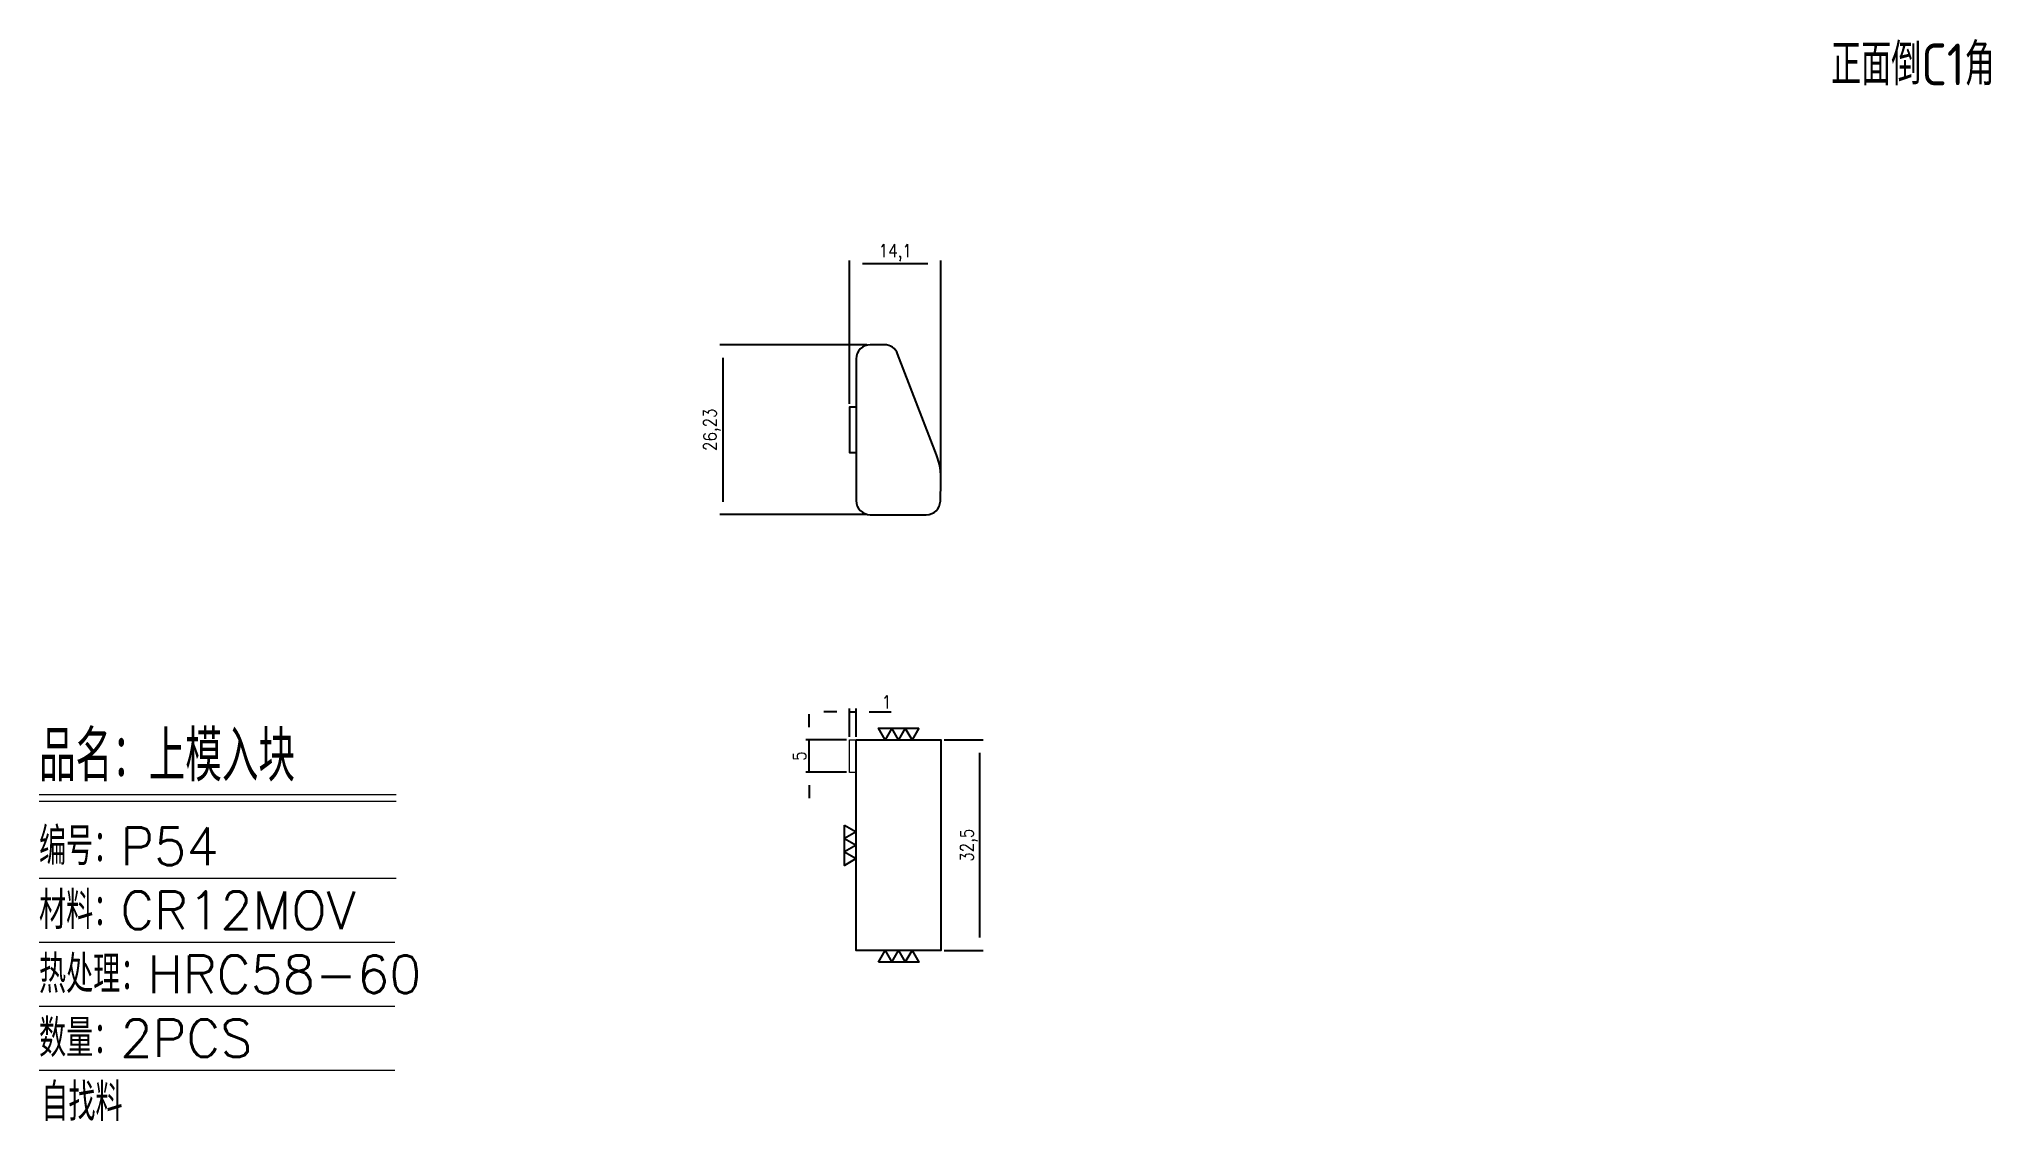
# Model space of a CAD drawing. Header units: millimetres. Extents: x 96305 to 96606, y 7187 to 7354.
import ezdxf

# ---------------------------------------------------------------- set-up
doc = ezdxf.new("R2010")
doc.units = ezdxf.units.MM
doc.linetypes.add('HIDDEN', pattern=[0])
for name, color, linetype in [('DIE_P', 2, 'Continuous'), ('DIM', 4, 'Continuous'), ('PPS_P', 2, 'Continuous'), ('TEXT', 4, 'Continuous')]:
    doc.layers.add(name, color=color, linetype=linetype)
doc.styles.add('chinesef_fs', font='simplex.shx', dxfattribs={"bigfont": 'gbcbig.shx'})
doc.styles.add('gbenor', font='gbenor.shx', dxfattribs={"bigfont": 'gbcbig.shx'})
doc.styles.get("Standard").update_dxf_attribs({"font": 'txt.shx', "width": 0.85, "bigfont": 'ctxt.shx'})
doc.dimstyles.new('T-2-WX', dxfattribs={"dimtxt": 2, "dimasz": 2, "dimexe": 0.5, "dimexo": 0.5, "dimgap": 0.5, "dimtad": 1, "dimtxsty": 'Standard', "dimblk": 'OPEN30', "dimcen": 0, "dimazin": 3, "dimtfac": 1, "dimtmove": 0, "dimatfit": 3, "dimldrblk": 'OPEN30', "dimlwd": -1, "dimlwe": -1})

# ---------------------------------------------------------------- blocks, each defined once
blk = doc.blocks.new('*D7579')
at = {"layer": 'Defpoints', "color": 0}
for p in [(96444.31, 7319.06), (96430.21, 7296.91), (96444.31, 7285.39)]:
    blk.add_point(p, dxfattribs=at)
at = {"layer": 'DIM', "color": 0}
for p, q in [((96430.21, 7297.41), (96430.21, 7319.56)), ((96432.21, 7319.06), (96442.31, 7319.06)), ((96444.31, 7285.89), (96444.31, 7319.56))]:
    blk.add_line(p, q, dxfattribs=at)
at = {"layer": 'DIM', "color": 0, "insert": (96437.26, 7320.75), "char_height": 2, "attachment_point": 5}
blk.add_mtext('14,1', dxfattribs=at)
blk = doc.blocks.new('_Open30')
blk = doc.blocks.new('*D7580')
at = {"layer": 'Defpoints', "color": 0}
for p in [(96433.38, 7306.52), (96410.64, 7280.3), (96433.38, 7280.3)]:
    blk.add_point(p, dxfattribs=at)
at = {"layer": 'DIM', "color": 0}
for p, q in [((96432.88, 7306.52), (96410.14, 7306.52)), ((96410.64, 7304.52), (96410.64, 7282.3)), ((96432.88, 7280.3), (96410.14, 7280.3))]:
    blk.add_line(p, q, dxfattribs=at)
at = {"layer": 'DIM', "color": 0, "insert": (96408.95, 7293.41), "char_height": 2, "attachment_point": 5, "rotation": 90}
blk.add_mtext('26,23', dxfattribs=at)
blk = doc.blocks.new('*D7581')
at = {"layer": 'Defpoints', "color": 0}
for p in [(96444.32, 7245.51), (96450.32, 7245.51), (96444.32, 7213.01)]:
    blk.add_point(p, dxfattribs=at)
at = {"layer": 'DIM', "color": 0}
for p, q in [((96444.82, 7245.51), (96450.82, 7245.51)), ((96450.32, 7215.01), (96450.32, 7243.51)), ((96444.82, 7213.01), (96450.82, 7213.01))]:
    blk.add_line(p, q, dxfattribs=at)
at = {"layer": 'DIM', "color": 0, "insert": (96448.63, 7229.26), "char_height": 2, "attachment_point": 5, "rotation": 90}
blk.add_mtext('32,5', dxfattribs=at)
blk = doc.blocks.new('*D7582')
at = {"layer": 'Defpoints', "color": 0}
for p in [(96431.21, 7249.86), (96430.21, 7245.51), (96431.21, 7245.51)]:
    blk.add_point(p, dxfattribs=at)
at = {"layer": 'DIM', "color": 0}
for p, q in [((96428.21, 7249.86), (96426.21, 7249.86)), ((96430.21, 7246.01), (96430.21, 7250.36)), ((96430.21, 7249.86), (96431.21, 7249.86)), ((96431.21, 7246.01), (96431.21, 7250.36)), ((96433.21, 7249.86), (96436.62, 7249.86))]:
    blk.add_line(p, q, dxfattribs=at)
at = {"layer": 'DIM', "color": 0, "insert": (96435.91, 7251.36), "char_height": 2, "attachment_point": 5}
blk.add_mtext('1', dxfattribs=at)
blk = doc.blocks.new('*D7583')
at = {"layer": 'Defpoints', "color": 0}
for p in [(96423.97, 7245.51), (96430.21, 7245.51), (96430.21, 7240.51)]:
    blk.add_point(p, dxfattribs=at)
at = {"layer": 'DIM', "color": 0}
for p, q in [((96423.97, 7247.51), (96423.97, 7249.51)), ((96429.71, 7245.51), (96423.47, 7245.51)), ((96423.97, 7240.51), (96423.97, 7245.51)), ((96429.71, 7240.51), (96423.47, 7240.51)), ((96423.97, 7238.51), (96423.97, 7236.51))]:
    blk.add_line(p, q, dxfattribs=at)
at = {"layer": 'DIM', "color": 0, "insert": (96422.47, 7243.01), "char_height": 2, "attachment_point": 5, "rotation": 90}
blk.add_mtext('5', dxfattribs=at)

msp = doc.modelspace()

# ---------------------------------------------------------------- linework, layer by layer
at = {"layer": 'DIE_P'}
for points in [[(96440.883, 7247.308), (96439.843, 7245.508), (96438.804, 7247.308), (96437.765, 7245.508), (96436.726, 7247.308), (96435.687, 7245.508), (96434.647, 7247.308), (96440.883, 7247.308)], [(96429.412, 7232.376), (96431.212, 7231.336), (96429.412, 7230.297), (96431.212, 7229.258), (96429.412, 7228.219), (96431.212, 7227.179), (96429.412, 7226.14), (96429.412, 7232.376)], [(96434.647, 7211.208), (96435.687, 7213.008), (96436.726, 7211.208), (96437.765, 7213.008), (96438.804, 7211.208), (96439.843, 7213.008), (96440.883, 7211.208), (96434.647, 7211.208)]]:
    msp.add_lwpolyline(points, close=True, dxfattribs=at)
at = {"layer": 'DIM', "color": 4, "linetype": 'Continuous', "lineweight": 13}
for p, q in [((96305.037, 7237.077), (96360.197, 7237.077)), ((96305.037, 7236.061), (96360.197, 7236.061)), ((96305.037, 7224.152), (96360.197, 7224.152)), ((96305.037, 7214.277), (96359.957, 7214.277)), ((96305.037, 7204.401), (96359.957, 7204.401)), ((96305.037, 7194.526), (96359.957, 7194.526))]:
    msp.add_line(p, q, dxfattribs=at)
at = {"layer": 'PPS_P', "linetype": 'HIDDEN', "lineweight": 25}
msp.add_line((96431.212, 7296.91), (96431.212, 7289.91), dxfattribs=at)
at = {"layer": 'PPS_P', "linetype": 'Continuous', "lineweight": 25}
msp.add_lwpolyline([(96431.212, 7289.91), (96431.212, 7288.917), (96431.212, 7285.387), (96431.212, 7282.464, 0.4142136), (96433.381, 7280.296), (96442.051, 7280.296, 0.4050649), (96444.218, 7282.396), (96444.313, 7285.399, 0.0999331), (96443.607, 7289.562), (96437.62, 7305.135, 0.3103563), (96435.596, 7306.525), (96433.381, 7306.525, 0.4142136), (96431.212, 7304.356), (96431.212, 7296.91), (96430.212, 7296.91), (96430.212, 7289.91)], format="xyb", close=True, dxfattribs=at)
at = {"layer": 'PPS_P', "linetype": 'Continuous', "lineweight": 15}
msp.add_lwpolyline([(96430.212, 7240.508), (96430.212, 7245.508), (96431.212, 7245.508), (96431.212, 7240.508)], close=True, dxfattribs=at)
at = {"layer": 'PPS_P', "linetype": 'Continuous', "lineweight": 25}
msp.add_lwpolyline([(96431.212, 7245.508), (96444.318, 7245.508), (96444.318, 7213.008), (96431.212, 7213.008)], close=True, dxfattribs=at)

# ---------------------------------------------------------------- texts
at = {"layer": 'DIM', "color": 3, "linetype": 'Continuous', "lineweight": 13, "style": 'chinesef_fs'}
for s, height, p in [('品名：上模入块', 7.8423, (96305.037, 7239.111)), ('编号：P54', 5.8091, (96305.037, 7226.185)), ('材料：CR12MOV', 5.8091, (96305.037, 7216.31)), ('热处理：HRC58-60', 5.80908, (96305.037, 7206.435)), ('数量：2PCS', 5.8091, (96305.037, 7196.559)), ('自找料', 5.8091, (96305.39, 7186.684))]:
    msp.add_text(s, height=height, dxfattribs=at).set_placement(p)
at = {"layer": 'TEXT', "color": 4, "lineweight": 18, "style": 'gbenor'}
msp.add_text('正面倒C1角', height=6.4521, dxfattribs=at).set_placement((96581.755, 7346.595))

# ---------------------------------------------------------------- dimensions: what is measured, and where the dimension line sits
at = {"layer": 'DIM'}
dim = msp.add_linear_dim(base=(96444.312, 7319.058), p1=(96430.212, 7296.91), p2=(96444.312, 7285.387), dimstyle='T-2-WX', dxfattribs=at)
dim.commit()
dim.dimension.update_dxf_attribs({"geometry": '*D7579', "text_midpoint": (96437.262, 7319.058), "dimtype": 160})
dim = msp.add_linear_dim(base=(96410.638, 7280.296), p1=(96433.381, 7306.525), p2=(96433.381, 7280.296), angle=90, dimstyle='T-2-WX', dxfattribs=at)
dim.commit()
dim.dimension.update_dxf_attribs({"geometry": '*D7580', "text_midpoint": (96410.638, 7293.41), "dimtype": 160})
dim = msp.add_linear_dim(base=(96431.212, 7249.862), p1=(96430.212, 7245.508), p2=(96431.212, 7245.508), dimstyle='T-2-WX', dxfattribs=at)
dim.commit()
dim.dimension.update_dxf_attribs({"geometry": '*D7582', "text_midpoint": (96435.915, 7251.362)})
for base, p1, p2, picture, middle in [((96423.971, 7245.508), (96430.212, 7240.508), (96430.212, 7245.508), '*D7583', (96422.471, 7243.008)), ((96450.318, 7245.508), (96444.318, 7213.008), (96444.318, 7245.508), '*D7581', (96448.627, 7229.258))]:
    dim = msp.add_linear_dim(base=base, p1=p1, p2=p2, angle=90, dimstyle='T-2-WX', dxfattribs=at)
    dim.commit()
    dim.dimension.update_dxf_attribs({"geometry": picture, "text_midpoint": middle})

doc.saveas('drawing.dxf')
